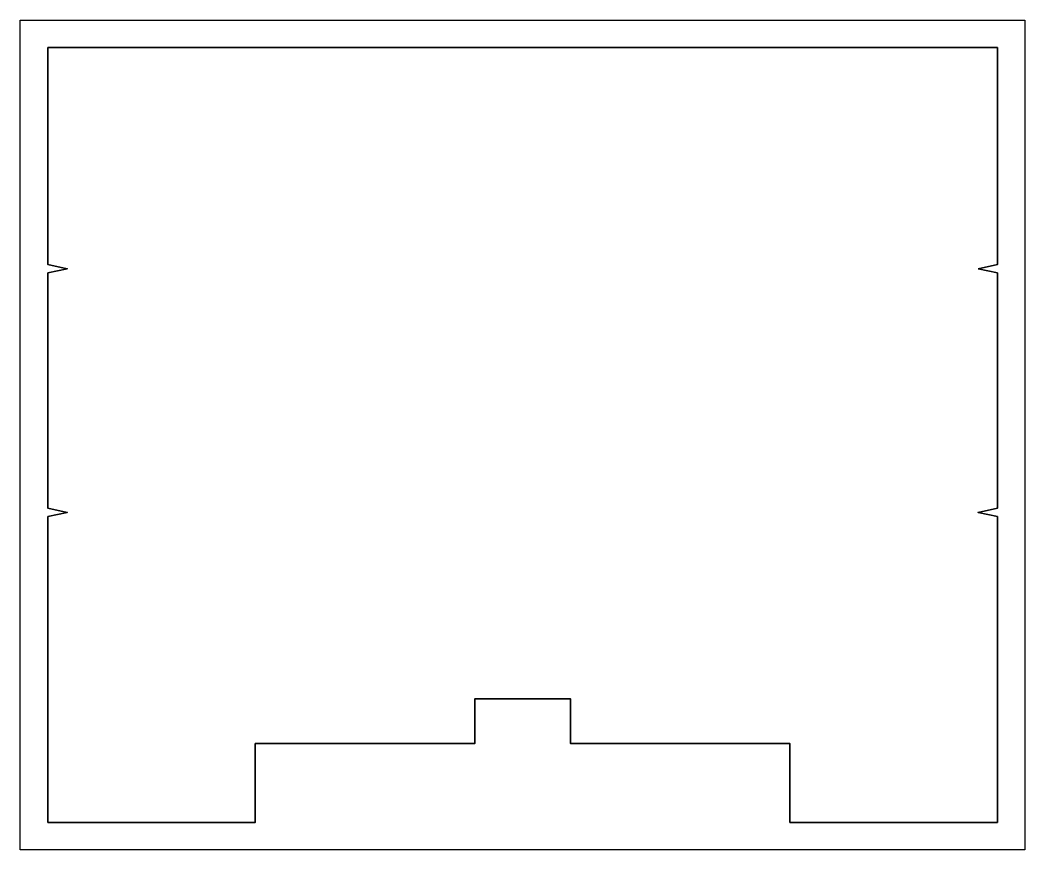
# Model space of a CAD drawing. Header units: millimetres. Extents: x -77 to 288, y -2 to 299.
import ezdxf

# ---------------------------------------------------------------- set-up
doc = ezdxf.new("R2010")
doc.units = ezdxf.units.MM
doc.header["$MEASUREMENT"] = 0
doc.layers.get('0').update_dxf_attribs({"lineweight": 0})
doc.layers.add('Safety', color=7, linetype='Continuous', lineweight=0)

msp = doc.modelspace()

# ---------------------------------------------------------------- linework, layer by layer
at = {"color": 18, "lineweight": 35, "true_color": 0x000000}
msp.add_lwpolyline([(270.81, 209.11), (277.81, 210.61), (277.81, 289.49), (-67.1, 289.49), (-67.1, 210.61), (-60.1, 209.11), (-67.1, 207.61), (-67.1, 122.07), (-60.1, 120.57), (-67.1, 119.07), (-67.1, 7.9), (8.24, 7.9), (8.24, 36.53), (87.93, 36.53), (87.93, 52.8), (122.78, 52.8), (122.78, 36.53), (202.47, 36.53), (202.47, 7.9), (277.81, 7.9), (277.81, 119.07), (270.81, 120.57), (277.81, 122.07), (277.81, 207.61)], close=True, dxfattribs=at)
at = {"layer": 'Safety', "color": 18, "lineweight": 25, "true_color": 0x000000}
msp.add_lwpolyline([(287.81, -2.1), (-77.2, -2.1), (-77.2, 299.49), (287.81, 299.49)], close=True, dxfattribs=at)

doc.saveas('drawing.dxf')
